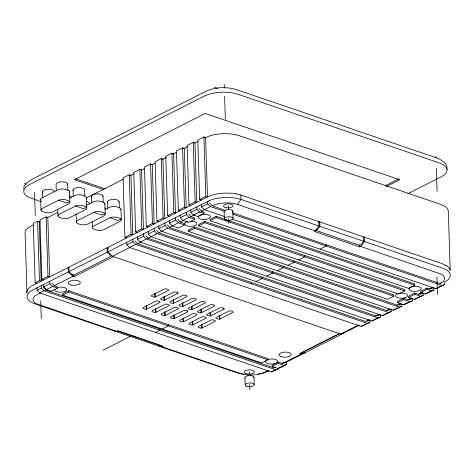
<?xml version="1.0" encoding="UTF-8"?>
<svg xmlns="http://www.w3.org/2000/svg" width="474" height="474" viewBox="0 0 474 474"><rect width="100%" height="100%" fill="white"/><g stroke="black" fill="none" stroke-linecap="round" stroke-linejoin="round"><path stroke-width="0.71" d="M23.7 188.842L24.103 186.169L26.135 183.586L31.42 179.628L206.528 90.961C215.652 87.062 226.199 86.712 235.708 89.379L437.04 158.014C441.649 160.088 447.9 163.441 446.994 169.431M212.168 205.799L215.451 204.501A18.48 7.75 -1.8 0 1 233.883 203.5L237.527 204.424L240.964 199.441L240.828 195.015L236.236 193.854M363.143 237.723L364.34 237.124L364.476 241.544L360.75 246.433L359.796 246.913L314.345 231.419L315.299 230.939L319.026 226.051L318.889 221.625M318.617 222.519L319.766 221.939L319.903 226.365L317.296 229.783L315.957 230.459L315.915 229.013M363.463 236.834L363.605 241.26L360.998 244.679L359.659 245.354L315.957 230.459M177.886 293.388L177.513 292.665A7.874 3.306 -1.8 0 0 175.67 292.037L173.887 292.025L160.514 298.798L160.887 299.527A7.874 3.306 -1.8 0 0 162.724 300.155L164.508 300.161L177.886 293.388L177.839 291.913M187.751 311.833L187.378 311.104A7.874 3.306 -1.8 0 0 185.541 310.476L183.758 310.47L170.379 317.242L170.753 317.965A7.874 3.306 -1.8 0 0 172.595 318.593L174.379 318.605L187.751 311.833L187.71 310.357M223.989 309.107L223.615 308.384A7.874 3.306 -1.8 0 0 221.779 307.756L219.989 307.745L206.617 314.517L206.99 315.24A7.874 3.306 -1.8 0 0 208.833 315.868L210.616 315.88L223.989 309.107L223.941 307.632M410.028 287.552L409.435 288.008A6.097 2.56 -1.8 0 0 411.462 290.953A6.097 2.56 -1.8 0 0 418.88 290.716L419.988 290.207A6.097 2.56 -1.8 0 0 418.738 286.663A6.097 2.56 -1.8 0 0 410.211 287.404M440.281 283.559L442.704 281.965A18.48 7.75 -1.8 0 0 441.46 274.262L360.75 246.433M444.808 281.971L447.865 279.962A24.34 10.209 -1.8 0 0 446.23 269.819L442.586 268.171L364.476 241.544M69.459 198.316L74.667 195.679A5.807 2.435 -1.8 0 1 81.593 194.921A14.007 5.872 -1.8 0 1 85.474 196.242A5.807 2.435 -1.8 0 1 86.351 198.043M69.542 201.557A5.807 2.435 -1.8 0 1 68.422 203.974L52.804 211.884A5.807 2.435 -1.8 0 1 45.877 212.648A14.007 5.872 -1.8 0 1 41.996 211.321A5.807 2.435 -1.8 0 1 42.447 208.353L59.203 199.992A5.807 2.435 -1.8 0 1 64.991 199.678A14.007 5.872 -1.8 0 1 68.872 201.006L69.542 201.557L66.662 203.014L58.634 200.218M35.153 282.836L39.449 280.661L41.149 281.242L39.277 221.796L37.582 221.216L33.287 223.39L35.153 282.836L36.854 283.416M41.848 279.423L47.981 276.312L49.681 276.893L47.815 217.471L46.114 216.896L39.982 220.001L41.848 279.423L43.543 279.998M124.952 237.338L131.091 234.233L132.785 234.814L130.919 175.392L129.224 174.811L123.098 177.916L124.952 237.338L126.653 237.918M135.629 231.934L141.762 228.829L143.462 229.41L141.59 169.988L139.895 169.408L133.787 172.5L135.629 231.934L137.324 232.515M146.3 226.531L152.438 223.426L154.133 224.001L152.267 164.585L150.566 164.004L144.434 167.115L146.3 226.531L147.995 227.111M156.971 221.127L163.109 218.022L164.804 218.597L162.938 159.181L161.243 158.6L155.105 161.711L156.971 221.127L158.666 221.708M167.642 215.723L173.78 212.619L175.475 213.193L173.608 153.777L171.914 153.197L165.776 156.302L167.642 215.723L169.342 216.304M178.319 210.32L184.451 207.215L186.152 207.79L184.279 148.374L182.585 147.793L176.447 150.898L178.319 210.32L180.013 210.9M188.99 204.916L195.128 201.811L196.823 202.386L194.956 142.97L193.256 142.39L187.123 145.494L188.99 204.916L190.684 205.497M199.661 199.513L205.799 196.402L207.494 196.983L205.627 137.561L203.933 136.986L197.818 140.079L199.661 199.513L201.355 200.093M33.144 224.901L27.533 228.201A24.34 10.209 -1.8 0 0 25.104 233.451L26.971 292.867A24.34 10.209 -1.8 0 1 29.406 287.617L32.457 285.597L207.819 196.805L211.961 195.169A24.34 10.209 -1.8 0 1 236.236 193.866M38.892 221.992L40.172 221.346M47.335 217.714L57.84 212.399M86.061 198.108L123.471 179.166M130.723 175.493L134.024 173.822M141.282 170.142L144.582 168.471M151.84 164.798L155.14 163.127M162.398 159.454L166.356 157.445M172.957 154.103L176.257 152.432M183.515 148.759L187.473 146.756M194.731 143.077L198.031 141.406M86.558 205.248L93.064 201.954A5.807 2.435 -1.8 0 1 99.99 201.189A14.007 5.872 -1.8 0 1 103.871 202.511A5.807 2.435 -1.8 0 1 104.748 204.318M86.475 207.328A5.807 2.435 -1.8 0 1 85.356 209.745L69.737 217.655A5.807 2.435 -1.8 0 1 62.811 218.419A14.007 5.872 -1.8 0 1 58.93 217.098A5.807 2.435 -1.8 0 1 59.38 214.124L76.136 205.769A5.807 2.435 -1.8 0 1 81.925 205.455A14.007 5.872 -1.8 0 1 85.806 206.777L86.475 207.328L83.596 208.785L75.567 205.994M105.264 209.419L109.168 207.44A5.807 2.435 -1.8 0 1 116.094 206.682A14.007 5.872 -1.8 0 1 119.975 208.003A5.807 2.435 -1.8 0 1 120.852 209.81M104.878 213.602A5.807 2.435 -1.8 0 1 103.753 216.02L88.134 223.929A5.807 2.435 -1.8 0 1 81.208 224.688A14.007 5.872 -1.8 0 1 77.333 223.367A5.807 2.435 -1.8 0 1 77.777 220.398L94.533 212.038A5.807 2.435 -1.8 0 1 100.322 211.724A14.007 5.872 -1.8 0 1 104.203 213.045L104.878 213.602L101.993 215.06L93.965 212.263M120.983 219.089A5.807 2.435 -1.8 0 1 119.857 221.512L104.239 229.416A5.807 2.435 -1.8 0 1 97.312 230.18A14.007 5.872 -1.8 0 1 93.437 228.859A5.807 2.435 -1.8 0 1 93.882 225.885L110.638 217.53A5.807 2.435 -1.8 0 1 116.426 217.216A14.007 5.872 -1.8 0 1 120.307 218.538L120.983 219.089L118.097 220.552L110.069 217.756M68.132 267.537L68.268 271.963L32.599 290.023L29.542 292.031A24.34 10.209 -1.8 0 0 31.177 302.181L34.821 303.822L112.907 330.443L116.817 331.456L117.771 330.976L163.222 346.47L162.268 346.95L157.487 345.653L113.784 330.751L116.521 331.462L117.854 330.787L161.557 345.682L160.224 346.364M107.219 252.251L110.341 255.362L111.87 255.883L73.689 275.216L72.161 274.695L69.032 271.59L107.219 252.251L107.077 247.831L108.392 248.275M359.298 325.265L344.823 332.594L340.557 334.057L112.468 256.304L107.983 251.854L207.956 201.231L212.097 199.595A24.34 10.209 -1.8 0 1 236.372 198.28L240.964 199.441L319.026 226.051M271.312 371.889L278.214 368.825L271.312 371.889L39.81 292.968L37.079 290.254L41.362 288.085L41.285 285.626M51.933 283.067L54.8 285.923L57.467 286.829L57.508 288.145L51.37 291.249L46.488 289.584L43.762 286.871L49.847 283.784L49.817 281.307M367.19 321.271L369.779 319.962L369.856 322.421L361.099 326.42L129.598 247.505L126.866 244.785L132.993 241.687L132.927 239.222M380.45 314.558L380.527 317.017L371.776 321.017L140.268 242.101L137.537 239.382L143.675 236.277L143.598 233.818M388.899 310.28L391.121 309.155L391.198 311.614L382.447 315.613L150.939 236.698L148.214 233.978L154.346 230.874L154.269 228.415M401.816 304.367L401.869 306.21L393.118 310.209L161.616 231.288L158.885 228.575L165.023 225.47L164.946 223.011M180.6 222.223L184.51 223.556L184.552 224.872L178.414 227.976L172.287 225.885L169.556 223.171L175.694 220.066L175.617 217.607M188.403 213.964L191.271 216.819L194.767 218.01L194.808 219.326L188.67 222.43L182.958 220.481L180.227 217.767L186.365 214.663L186.288 212.204M199.074 208.56L201.942 211.416L204.063 212.139L204.104 213.448L197.966 216.559L193.629 215.078L190.904 212.364L197.036 209.253L196.959 206.8M224.522 216.565L204.306 209.674L201.574 206.96L207.713 203.85L207.636 201.397L209.022 201.871M39.81 292.968L44.094 290.799L275.595 369.72M46.488 289.584L52.626 286.48L57.508 288.145M129.598 247.505L135.736 244.394L367.237 323.315L369.856 322.421M140.268 242.101L146.407 238.991L377.908 317.912L380.527 317.017M150.939 236.698L157.078 233.587L388.579 312.508L391.198 311.614M161.616 231.288L167.749 228.184L399.256 307.105L401.869 306.21M172.287 225.885L178.425 222.78L184.552 224.872M182.958 220.481L189.096 217.376L194.808 219.326M193.629 215.078L199.767 211.973L204.104 213.448M204.306 209.674L210.438 206.569L224.386 211.321M40.592 292.677L34.886 295.93A18.48 7.75 -1.8 0 0 36.131 303.633L116.817 331.456M45.184 290.349L47.151 289.353M53.71 286.035L72.735 276.401L73.826 276.775L113.535 256.665M112.468 256.304L130.297 247.268M136.897 243.926L140.861 241.918M147.461 238.576L151.425 236.567M158.689 232.888L161.989 231.217M169.254 227.538L172.554 225.867M179.818 222.188L183.776 220.179M190.382 216.831L194.34 214.829M200.946 211.481L204.247 209.81M204.798 221.429L198.659 224.54L198.701 225.849L398.67 294.016L404.808 290.912L404.766 289.596L204.798 221.429L204.839 222.744L198.701 225.849M68.742 290.675L62.604 293.779L62.645 295.095L261.784 362.977L267.923 359.873L267.881 358.557L68.742 290.675L68.783 291.984L62.645 295.095M194.541 226.975L188.403 230.086L188.445 231.395L387.584 299.278L393.716 296.173L393.681 294.864L194.541 226.975L194.583 228.29L188.445 231.395M216.191 216.274L210.053 219.379L210.095 220.694L408.624 288.37L414.756 285.259L414.714 283.95L216.191 216.274L216.233 217.584L210.095 220.694M155.288 297.02L168.661 290.248L168.288 289.519A7.874 3.306 -1.8 0 0 166.451 288.897L164.662 288.885L151.289 295.658L151.662 296.38A7.874 3.306 -1.8 0 0 153.505 297.008L155.288 297.02L155.176 293.329M385.137 185.79L399.007 178.769M386.5 186.442L399.706 179.753L205.236 113.458L74.454 179.676L103.836 189.695M146.715 309.172L160.088 302.4L159.714 301.677A7.874 3.306 -1.8 0 0 157.878 301.049L156.094 301.037L142.715 307.81L143.089 308.533A7.874 3.306 -1.8 0 0 144.931 309.161L146.715 309.172L146.602 305.487M155.94 312.319L169.313 305.546L168.94 304.818A7.874 3.306 -1.8 0 0 167.097 304.19L165.313 304.184L151.941 310.95L152.314 311.679A7.874 3.306 -1.8 0 0 154.151 312.307L155.94 312.319L155.822 308.627M173.733 303.307L187.106 296.534L186.732 295.812A7.874 3.306 -1.8 0 0 184.89 295.183L183.106 295.172L169.733 301.944L170.107 302.667A7.874 3.306 -1.8 0 0 171.949 303.295L173.733 303.307L173.614 299.621M165.159 315.459L178.532 308.687L178.159 307.964A7.874 3.306 -1.8 0 0 176.316 307.336L174.533 307.324L161.16 314.096L161.533 314.819A7.874 3.306 -1.8 0 0 163.376 315.447L165.159 315.459L165.041 311.774M182.952 306.447L196.325 299.675L195.952 298.952A7.874 3.306 -1.8 0 0 194.115 298.324L192.326 298.312L178.953 305.084L179.326 305.813A7.874 3.306 -1.8 0 0 181.169 306.441L182.952 306.447L182.84 302.762M407.877 193.712L441.501 176.689L444.559 174.681A24.34 10.209 -1.8 0 0 442.923 164.537L439.274 162.89L237.658 94.16L233.066 92.999A24.34 10.209 -1.8 0 0 208.791 94.314L204.649 95.949L29.287 184.742L26.236 186.75A24.34 10.209 -1.8 0 0 27.871 196.9L41.315 201.883M102.982 350.239L130.291 336.41M192.171 309.593L205.55 302.821L205.177 302.098A7.874 3.306 -1.8 0 0 203.334 301.47L201.551 301.458L188.172 308.23L188.551 308.953A7.874 3.306 -1.8 0 0 190.388 309.581L192.171 309.593L192.059 305.908M155.537 332.416L159.821 330.248L159.779 328.938M162.215 329.033L168.353 325.928L168.311 324.619M255.996 281.55L262.134 278.445L262.092 277.13M266.666 276.146L272.805 273.036L272.763 271.726M277.391 270.761L283.529 267.65L283.488 266.341M288.014 265.339L294.153 262.229L294.111 260.919M298.685 259.936L304.823 256.825L304.782 255.516M320.033 249.128L326.165 246.018L326.124 244.708M183.604 321.745L196.977 314.973L196.603 314.25A7.874 3.306 -1.8 0 0 194.761 313.622L192.977 313.61L179.605 320.383L179.978 321.105A7.874 3.306 -1.8 0 0 181.815 321.733L183.604 321.745L183.485 318.06M201.397 312.739L214.769 305.967L214.396 305.238A7.874 3.306 -1.8 0 0 212.553 304.61L210.77 304.598L197.397 311.371L197.771 312.099A7.874 3.306 -1.8 0 0 199.607 312.727L201.397 312.739L201.278 309.048M192.823 324.891L206.196 318.119L205.823 317.39A7.874 3.306 -1.8 0 0 203.98 316.762L202.197 316.756L188.824 323.529L189.197 324.252A7.874 3.306 -1.8 0 0 191.04 324.88L192.823 324.891L192.705 321.2M202.043 328.032L215.415 321.259L215.042 320.537A7.874 3.306 -1.8 0 0 213.205 319.909L211.416 319.897L198.043 326.669L198.416 327.398A7.874 3.306 -1.8 0 0 200.259 328.02L202.043 328.032L201.93 324.346M219.835 319.026L233.214 312.253L232.835 311.525A7.874 3.306 -1.8 0 0 230.998 310.897L229.215 310.891L215.836 317.663L216.209 318.386A7.874 3.306 -1.8 0 0 218.052 319.014L219.835 319.026L219.723 315.334M409.684 298.91L407.616 299.615L403.706 298.282L397.573 301.387L397.615 302.696L403.741 304.788L412.54 300.771L412.469 298.347M284.572 362.373L281.823 363.309L278.303 362.112L272.165 365.217L272.206 366.532L277.942 368.488L280.561 367.593L286.699 364.488L286.622 362.029L305.096 352.697L300.842 354.161L281.823 363.795M418.293 294.212L414.797 293.021L408.659 296.126L408.701 297.435L414.412 299.384L423.217 295.367L423.14 292.944M397.615 302.696L403.747 299.592L409.88 301.683L412.54 300.771M431.713 287.866L429.011 288.82L426.843 288.085L420.711 291.19L420.752 292.499L425.083 293.981L427.749 293.068L433.888 289.964L433.811 287.54M272.206 366.532L278.345 363.422L284.08 365.377L286.699 364.488M408.701 297.435L414.839 294.33L420.551 296.28L423.217 295.367M339.461 333.684L299.752 353.788L300.842 354.161M420.752 292.499L426.884 289.395L431.221 290.876L433.888 289.964M268.705 370.437L262.14 373.394A18.48 7.75 -1.8 0 1 243.707 374.395L236.443 372.552L158.357 345.937M273.297 368.114L275.264 367.119M340.557 334.057L358.385 325.028M364.992 321.68L368.956 319.677M375.556 316.33L379.52 314.327M386.784 310.648L390.09 308.971M396.691 305.629L400.654 303.621M407.918 299.947L411.882 297.939M418.489 294.597L422.447 292.588M429.053 289.241L433.017 287.238M284.163 363.274L286.622 362.029M378.371 315.607L379.686 314.943M399.339 304.995L401.395 303.952M409.287 299.953L412.576 298.288M420.687 294.188L422.524 293.252M430.996 288.962L433.2 287.848M277.942 368.488L284.08 365.377M403.741 304.788L409.88 301.683M414.412 299.384L420.551 296.28M425.083 293.981L431.221 290.876M361.099 326.42L367.237 323.315M371.776 321.017L377.908 317.912M382.447 315.613L388.579 312.508M393.118 310.209L399.256 307.105M232.189 219.184L435.807 288.595L444.559 284.596L444.482 282.137M444.559 284.596L435.807 288.595M205.953 137.401L210.095 135.76A24.34 10.209 -1.8 0 1 234.369 134.444L238.961 135.611L440.577 204.341L444.227 205.983A24.34 10.209 -1.8 0 1 448.291 210.883L450.164 270.304M268.859 371L265.31 372.404A24.34 10.209 -1.8 0 1 260.362 373.601M441.75 282.717L439.688 283.416L232.236 212.702M418.98 293.975L421.042 293.27M397.686 304.8L399.748 304.095M388.384 309.735L386.322 310.44L159.252 233.03L156.384 230.18M378.4 314.902L375.651 315.844L148.581 238.434L145.714 235.584M399.132 293.382L400.66 293.163A6.097 2.56 -1.8 0 1 407.575 295.142L407.599 295.812A6.097 2.56 -1.8 0 1 403.961 297.956L402.432 298.182A6.097 2.56 -1.8 0 1 395.494 295.533L395.885 294.875A6.097 2.56 -1.8 0 1 397.763 293.762M214.414 87.329L217.596 88.413M240.828 195.015L442.443 263.763L446.093 265.404M319.903 226.365L363.605 241.26M237.527 204.424L315.299 230.939M225.227 210.314L212.619 206.012L209.745 203.156M232.752 214.171L441.946 285.484M216.233 217.584L414.756 285.259M75.81 178.84L105.192 188.853M204.839 222.744L404.808 290.912M194.583 228.29L393.716 296.173M396.999 305.037L169.929 227.627L167.055 224.771M24.358 183.562L26.266 184.214M364.98 321.248L137.91 243.837L135.043 240.988M68.783 291.984L267.923 359.873M273.338 367.652L46.268 290.242L43.401 287.386M162.268 346.95L240.069 373.471M49.847 283.784L52.626 286.48M132.993 241.687L135.736 244.394M207.713 203.85L210.438 206.569M197.036 209.253L199.767 211.973M186.365 214.663L189.096 217.376M177.732 219.367L180.12 221.749M175.694 220.066L178.425 222.78M165.023 225.47L167.749 228.184M154.346 230.874L157.078 233.587M143.675 236.277L146.407 238.991M68.268 271.963L72.735 276.401L72.694 274.926M41.362 288.085L44.094 290.799M435.967 156.598L436.015 158.073M436.341 168.388L437.058 191.235M436.898 276.97L437.449 294.579M426.843 288.085L426.884 289.395M414.797 293.021L414.839 294.33M403.706 298.282L403.747 299.592M359.73 244.703L359.796 246.913M278.303 362.112L278.345 363.422M251.421 282.534L251.463 283.849M253.963 377.108L254.194 384.479M249.277 371.977L249.389 375.645M249.668 384.45L249.828 389.581M244.928 377.831L245.159 385.202M232.87 211.126L233.095 218.366M228.32 205.87L228.432 209.538M228.711 218.342L228.871 223.473M224.226 84.419L224.344 88.105M224.599 96.21L225.316 119.051M224.107 211.6L224.338 218.84M219.296 315.441L219.415 319.126M210.497 312.194L210.616 315.88M210.077 312.295L210.189 315.98M203.933 136.986L205.799 196.402M201.497 204.501L201.574 206.96M201.503 324.447L201.616 328.138M200.852 309.149L200.97 312.84M193.256 142.39L195.128 201.811M190.826 209.905L190.904 212.364M192.284 321.307L192.397 324.992M191.632 306.008L191.751 309.694M182.585 147.793L184.451 207.215M180.15 215.309L180.227 217.767M183.059 318.161L183.177 321.846M182.413 302.862L182.526 306.554M171.914 153.197L173.78 212.619M174.266 314.914L174.379 318.605M173.839 315.02L173.952 318.706M173.188 299.722L173.306 303.407M169.479 220.712L169.556 223.171M161.243 158.6L163.109 218.022M164.395 296.475L164.508 300.161M164.62 311.874L164.733 315.56M163.968 296.576L164.087 300.267M158.808 226.116L158.885 228.575M155.395 308.734L155.513 312.419M154.749 293.436L154.862 297.121M150.566 164.004L152.438 223.426M148.137 231.519L148.214 233.978M146.199 306.322L146.294 309.273M139.895 169.408L141.762 228.829M137.46 236.929L137.537 239.382M129.224 174.811L131.091 234.233M126.789 242.333L126.866 244.785M120.947 209.17L121.279 219.705M119.134 201.657L119.335 208.122M107.527 201.906L107.752 209.087M107.841 247.428L107.983 251.854M104.843 203.678L105.175 214.218M103.03 196.165L103.231 202.635M92.264 221.37L92.466 227.692M91.423 196.414L91.624 202.878M86.446 197.409L86.778 207.944M84.834 196.36L84.627 189.896A5.807 2.435 -1.8 0 0 78.133 187.615A5.807 2.435 -1.8 0 0 73.203 190.767M76.095 213.774L76.361 222.199M73.026 190.145L73.227 196.609M73.754 274.559L73.826 276.775M69.512 191.638L69.838 202.173M67.693 184.125L67.9 190.589M68.896 267.164L69.032 271.59M57.763 209.609L57.958 215.931M56.293 190.832L56.086 184.368A5.807 2.435 -1.8 0 1 62.71 181.815A5.807 2.435 -1.8 0 1 67.48 184.759M46.114 216.896L47.981 276.312M42.547 191.763L42.737 197.658M43.685 284.412L43.762 286.871M40.693 199.619L41.025 210.154M40.693 300.872L41.25 318.481M37.582 221.216L39.449 280.661M34.537 192.444L35.26 215.285M37.002 287.795L37.079 290.254M245.236 378.305A4.556 1.914 -1.8 0 1 248.868 375.586A4.556 1.914 -1.8 0 1 253.963 377.606M224.332 212.068A4.39 1.843 -1.8 0 1 228.77 209.514A4.39 1.843 -1.8 0 1 232.432 212.074M446.093 265.393A24.34 10.209 -1.8 0 1 450.164 270.287M107.705 202.528A5.807 2.435 -1.8 0 1 113.393 199.341A5.807 2.435 -1.8 0 1 118.921 202.291M104.849 207.843A5.807 2.435 -1.8 0 1 105.595 209.046M91.6 197.042A5.807 2.435 -1.8 0 1 97.288 193.854A5.807 2.435 -1.8 0 1 102.817 196.805M86.641 201.509A5.807 2.435 -1.8 0 1 89.278 204.193M69.435 195.596A5.807 2.435 -1.8 0 1 71.088 197.285M40.995 200.235A5.807 2.435 -1.8 0 1 42.115 197.818L57.733 189.908A5.807 2.435 -1.8 0 1 64.66 189.144A14.007 5.872 -1.8 0 1 68.54 190.465A5.807 2.435 -1.8 0 1 69.411 192.272M42.731 192.385A5.807 2.435 -1.8 0 1 47.661 189.239A5.807 2.435 -1.8 0 1 54.155 191.514M259.616 373.731A24.34 10.209 -1.8 0 1 258.271 373.945M243.642 374.11A24.34 10.209 -1.8 0 1 241.035 373.719M187.74 221.654A6.097 2.56 -1.8 0 0 184.86 223.266L184.635 223.935A6.097 2.56 -1.8 0 0 192.237 226.24L193.718 225.956A6.097 2.56 -1.8 0 0 196.597 224.344L196.823 223.675A6.097 2.56 -1.8 0 0 190.797 221.245M268.118 359.476A6.097 2.56 -1.8 0 1 277.426 360.75A6.097 2.56 -1.8 0 1 270.855 364.073A6.097 2.56 -1.8 0 1 266.038 360.53M57.704 287.499A6.097 2.56 -1.8 0 1 66.597 288.862A6.097 2.56 -1.8 0 1 60.625 292.209A6.097 2.56 -1.8 0 1 54.824 289.11M200.022 215.22L199.039 215.771A6.097 2.56 -1.8 0 0 199.927 218.84A6.097 2.56 -1.8 0 0 207.268 219.095L208.542 218.656A6.097 2.56 -1.8 0 0 208.637 215.036A6.097 2.56 -1.8 0 0 200.022 215.22M339.544 333.495L301.363 352.828L302.892 353.349L305.884 352.33L344.071 332.997L341.073 334.016L339.544 333.495M246.895 386.429A4.556 1.914 -1.8 0 0 254.194 384.983A4.556 1.914 -1.8 0 0 247.949 383.122A4.556 1.914 -1.8 0 0 246.895 386.429M225.831 220.066A4.39 1.843 -1.8 0 0 233.024 218.846A4.39 1.843 -1.8 0 0 227.301 216.896A4.39 1.843 -1.8 0 0 225.831 220.066M225.914 207.677A4.758 1.997 -1.8 0 0 233.078 205.781A4.758 1.997 -1.8 0 0 225.968 204.217A4.758 1.997 -1.8 0 0 225.914 207.677M245.953 373.684A5.048 2.121 -1.8 0 0 254.23 372.28A5.048 2.121 -1.8 0 0 247.641 370.04A5.048 2.121 -1.8 0 0 245.953 373.684M281.058 356.679A6.097 2.56 -1.8 0 0 291.042 354.99A6.097 2.56 -1.8 0 0 283.096 352.283A6.097 2.56 -1.8 0 0 281.058 356.679M71.141 285.064A6.097 2.56 -1.8 0 0 80.337 282.652A6.097 2.56 -1.8 0 0 71.26 280.632A6.097 2.56 -1.8 0 0 71.141 285.064"/></g></svg>
